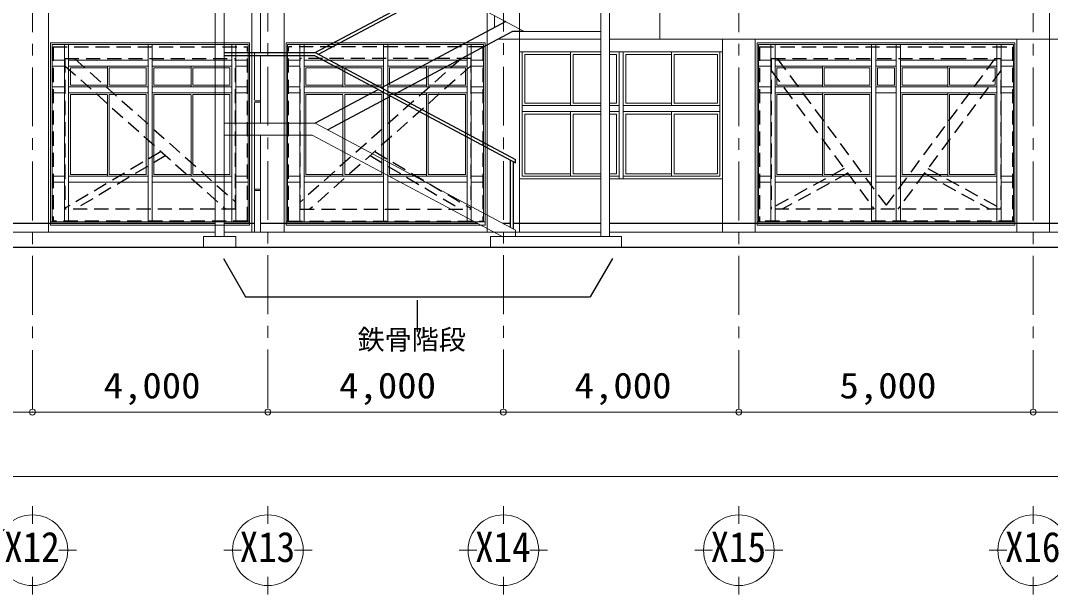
# Model space of a CAD drawing. Units: millimetres at full size, sheet at 1:200; details may follow other scales. Extents: x -55340 to 55340, y -38040 to 38040.
# Drawn here: x 6829 to 24322, y 8535 to 18276 of the extents above; entities that cross this region are included whole.
import ezdxf
from ezdxf.enums import TextEntityAlignment as Align

# ---------------------------------------------------------------- set-up
doc = ezdxf.new("R2010")
doc.units = ezdxf.units.MM
doc.header["$LTSCALE"] = 200
doc.header["$PDMODE"] = 32
doc.header["$PDSIZE"] = 100
doc.linetypes.add('CHAIN1', pattern=[8, 5, -1, 1, -1])
doc.linetypes.add('DASHED1', pattern=[1.8, 1.2, -0.6])
for name, color, linetype, lineweight in [('0-1_通り芯', 3, 'Continuous', 18), ('0-2_躯体', 3, 'Continuous', 18), ('0-4_仕上', 7, 'Continuous', 18), ('0-5_建具(ｻｯｼ)', 4, 'Continuous', 9), ('0-A_寸法', 6, 'Continuous', 9), ('1-0_補助線', 2, 'DASHED1', 25), ('1-3_外壁', 2, 'Continuous', 25), ('1-4_仕上', 7, 'Continuous', 18), ('2-F_予備', 7, 'Continuous', 18)]:
    doc.layers.add(name, color=color, linetype=linetype, lineweight=lineweight)
doc.styles.add('ＭＳ ゴシック', font='')
doc.styles.get('ＭＳ ゴシック').set_extended_font_data('MS Gothic')

msp = doc.modelspace()

# ---------------------------------------------------------------- linework, layer by layer
at = {"layer": '0-1_通り芯', "color": 4, "linetype": 'CHAIN1', "lineweight": 9}
for p, q in [((11029.8, 28692.8), (11029.8, 11630.4)), ((15029.8, 28692.8), (15029.8, 11630.4)), ((7029.8, 27082.7), (7029.8, 11630.4)), ((19029.8, 27082.7), (19029.8, 11630.4)), ((24029.8, 27082.7), (24029.8, 11630.4))]:
    msp.add_line(p, q, dxfattribs=at)
at = {"layer": '0-1_通り芯'}
for p, q in [((7029.8, 10035.2), (7029.8, 9735.2)), ((11029.8, 10035.2), (11029.8, 9735.2)), ((15029.8, 10035.2), (15029.8, 9735.2)), ((19029.8, 10035.2), (19029.8, 9735.2)), ((24029.8, 10035.2), (24029.8, 9735.2)), ((7779.8, 9285.2), (7479.8, 9285.2)), ((10579.8, 9285.2), (10279.8, 9285.2)), ((11779.8, 9285.2), (11479.8, 9285.2)), ((14579.8, 9285.2), (14279.8, 9285.2)), ((15779.8, 9285.2), (15479.8, 9285.2)), ((18579.8, 9285.2), (18279.8, 9285.2)), ((19779.8, 9285.2), (19479.8, 9285.2)), ((23579.8, 9285.2), (23279.8, 9285.2)), ((7029.8, 8535.2), (7029.8, 8835.2)), ((11029.8, 8535.2), (11029.8, 8835.2)), ((15029.8, 8535.2), (15029.8, 8835.2)), ((19029.8, 8535.2), (19029.8, 8835.2)), ((24029.8, 8535.2), (24029.8, 8835.2))]:
    msp.add_line(p, q, dxfattribs=at)
for centre in [(7029.8, 9285.2), (11029.8, 9285.2), (15029.8, 9285.2), (19029.8, 9285.2), (24029.8, 9285.2)]:
    msp.add_circle(centre, 600, dxfattribs=at)
at = {"layer": '0-2_躯体'}
for p, q in [((7304.8, 25622.8), (7304.8, 14682.7)), ((10754.8, 25622.8), (10754.8, 14682.7)), ((11304.8, 25622.8), (11304.8, 14682.7)), ((14754.8, 25622.8), (14754.8, 14682.7)), ((24304.8, 25622.8), (24304.8, 14682.7)), ((16684.8, 21973.1), (16684.8, 14612.8)), ((16834.8, 21973.1), (16834.8, 14612.8)), ((7304.8, 20862.8), (7304.8, 17162.8)), ((10134.8, 20212.8), (10134.8, 14612.8)), ((10284.8, 20212.8), (10284.8, 14612.8)), ((15384.1, 18093.1), (11784.8, 20012.7)), ((14754.8, 19492.8), (14754.8, 14975.4)), ((15304.8, 19492.8), (15304.8, 14682.7)), ((10754.8, 19212.7), (10754.8, 17742.8)), ((10904.8, 18542.8), (10904.8, 17732.7)), ((17689.8, 18657.8), (17689.8, 17962.8)), ((15384.1, 18093.1), (16684.8, 18093.1)), ((7304.8, 17962.8), (7304.8, 14682.7)), ((16684.8, 17962.8), (14940.4, 17962.8)), ((33304.8, 17962.8), (16834.8, 17962.8)), ((18754.8, 17962.8), (18754.8, 14682.7)), ((19304.8, 17962.8), (19304.8, 14682.7)), ((23754.8, 17962.8), (23754.8, 14682.7)), ((10754.8, 17742.8), (10754.8, 16932.7)), ((10804.8, 17742.8), (10804.8, 16932.7)), ((10904.8, 17682.8), (10904.8, 16532.8)), ((11304.8, 17742.8), (11304.8, 16932.7)), ((10804.8, 16912.8), (10904.8, 16912.8)), ((10804.8, 16892.7), (10904.8, 16892.7)), ((10804.8, 16882.8), (10804.8, 15732.8)), ((11304.8, 16882.8), (11304.8, 15732.8)), ((10284.8, 16532.8), (11834.8, 16532.8)), ((15234.8, 14719.4), (11834.8, 16532.8)), ((10284.8, 16332.8), (11784.8, 16332.8)), ((10754.8, 16332.8), (10754.8, 14682.7)), ((10804.8, 16332.8), (10804.8, 14682.7)), ((10904.8, 16332.8), (10904.8, 14682.7)), ((11304.8, 16332.8), (11304.8, 14682.7)), ((15009.8, 14612.8), (11784.8, 16332.8)), ((10804.8, 15412.8), (10904.8, 15412.8)), ((10804.8, 15392.7), (10904.8, 15392.7)), ((14754.8, 14748.8), (14754.8, 14682.7)), ((15234.8, 14719.4), (15234.8, 14612.8)), ((10134.8, 14682.7), (-38328.3, 14682.7)), ((9934.8, 14612.8), (10484.8, 14612.8)), ((9934.8, 14612.8), (9934.8, 14432.7)), ((16684.8, 14682.7), (10284.8, 14682.7)), ((10484.8, 14612.8), (10484.8, 14432.7)), ((14809.8, 14612.8), (14809.8, 14432.7)), ((38899.8, 14682.7), (16834.8, 14682.7))]:
    msp.add_line(p, q, dxfattribs=at)
at = {"layer": '0-2_躯体', "color": 6, "lineweight": 25}
for p, q in [((11834.8, 17732.7), (13947.1, 18859.5)), ((11887.9, 17704.4), (14000.2, 18831.2)), ((15072, 18259.6), (12959.7, 17132.8)), ((15184.8, 18093.1), (13172.2, 17019.5)), ((15384.1, 18093.1), (15184.8, 18093.1)), ((10284.8, 17732.7), (11834.8, 17732.7)), ((10284.8, 17682.8), (11822.3, 17682.8)), ((11822.3, 17682.8), (13119.1, 16991.2)), ((11834.8, 17732.7), (15234.8, 15919.4)), ((12906.6, 17104.5), (11834.8, 16532.8)), ((13119.1, 16991.2), (12047.3, 16419.4)), ((13119.1, 16991.2), (13570.6, 16750.3)), ((13570.6, 16750.3), (15234.8, 15862.8)), ((15234.8, 15862.7), (15234.8, 15919.8)), ((15147.3, 15909.8), (15147.3, 14766.1)), ((15197.3, 15883.1), (15197.3, 14739.4)), ((10134.8, 14832.8), (2904.8, 14832.8)), ((10804.8, 14832.8), (10284.8, 14832.8)), ((14597.3, 14832.8), (10904.8, 14832.8)), ((15147.3, 14832.8), (15022.3, 14832.8)), ((16684.8, 14832.8), (15197.3, 14832.8)), ((28754.8, 14832.8), (16834.8, 14832.8))]:
    msp.add_line(p, q, dxfattribs=at)
at = {"layer": '0-2_躯体'}
msp.add_lwpolyline([(14809.8, 14612.8), (17034.8, 14612.8), (17034.8, 14432.7)], dxfattribs=at)
at = {"layer": '0-4_仕上'}
for p, q in [((7339.8, 17897.8), (7339.8, 14802.8)), ((7364.8, 17872.8), (7364.8, 14862.8)), ((7364.8, 17872.8), (10694.8, 17872.8)), ((7574.8, 17872.8), (7574.8, 14862.8)), ((8994.8, 17872.8), (8994.8, 14862.8)), ((9064.8, 14862.8), (9064.8, 17872.8)), ((10414.8, 17872.8), (10414.8, 14862.8)), ((10484.8, 17872.8), (10484.8, 14862.8)), ((10694.8, 17872.8), (10694.8, 14862.8)), ((10719.8, 17872.8), (10719.8, 14802.8)), ((11339.8, 17872.8), (11339.8, 14802.8)), ((14694.8, 17872.8), (11364.8, 17872.8)), ((11364.8, 17872.8), (11364.8, 14862.8)), ((11574.8, 17872.8), (11574.8, 14862.8)), ((11644.8, 17872.8), (11644.8, 14862.8)), ((12994.8, 14862.8), (12994.8, 17872.8)), ((13064.8, 17872.8), (13064.8, 14862.8)), ((14484.8, 17872.8), (14484.8, 14862.8)), ((14694.8, 17872.8), (14694.8, 14862.8)), ((14719.8, 17897.8), (14719.8, 14802.8)), ((19339.8, 17897.7), (19339.8, 14802.7)), ((19339.8, 17897.7), (23719.8, 17897.7)), ((19364.8, 17872.7), (19364.8, 14862.7)), ((19574.8, 17872.7), (19574.8, 14862.7)), ((19644.8, 17872.7), (19644.8, 14862.7)), ((23414.8, 17872.7), (23414.8, 14862.7)), ((23484.8, 17872.7), (23484.8, 14862.7)), ((23719.8, 17897.7), (23719.8, 14802.7)), ((8994.8, 15632.8), (8994.8, 17747.7)), ((13064.8, 15632.8), (13064.8, 17747.7)), ((7364.8, 17602.8), (7574.8, 17602.8)), ((7364.8, 17502.8), (7574.8, 17502.8)), ((7644.8, 17602.8), (8994.8, 17602.8)), ((7644.8, 17502.8), (8994.8, 17502.8)), ((9064.8, 17602.8), (10414.8, 17602.8)), ((9064.8, 17502.8), (10414.8, 17502.8)), ((10484.8, 17602.8), (10694.8, 17602.8)), ((10484.8, 17502.8), (10694.8, 17502.8)), ((11574.8, 17602.8), (11364.8, 17602.8)), ((11574.8, 17502.8), (11364.8, 17502.8)), ((12994.8, 17602.8), (11644.8, 17602.8)), ((12994.8, 17502.8), (11644.8, 17502.8)), ((14414.8, 17602.8), (13064.8, 17602.8)), ((14414.8, 17502.8), (13064.8, 17502.8)), ((14694.8, 17602.8), (14484.8, 17602.8)), ((14694.8, 17502.8), (14484.8, 17502.8)), ((19364.8, 17602.7), (19574.8, 17602.7)), ((19364.8, 17502.7), (19574.8, 17502.7)), ((19644.8, 17602.7), (21284.8, 17602.7)), ((19644.8, 17502.7), (21284.8, 17502.7)), ((21354.8, 17602.7), (21704.8, 17602.7)), ((21354.8, 17502.7), (21704.8, 17502.7)), ((23414.8, 17602.7), (21774.8, 17602.7)), ((23414.8, 17502.7), (21774.8, 17502.7)), ((23694.8, 17602.7), (23484.8, 17602.7)), ((23694.8, 17502.7), (23484.8, 17502.7)), ((7364.8, 17152.8), (7574.8, 17152.8)), ((7644.8, 17152.8), (8994.8, 17152.8)), ((9064.8, 17152.8), (10414.8, 17152.8)), ((10484.8, 17152.8), (10694.8, 17152.8)), ((11574.8, 17152.8), (11364.8, 17152.8)), ((12994.8, 17152.8), (11644.8, 17152.8)), ((14414.8, 17152.8), (13064.8, 17152.8)), ((14694.8, 17152.8), (14484.8, 17152.8)), ((19364.8, 17152.7), (19574.8, 17152.7)), ((19644.8, 17152.7), (21284.8, 17152.7)), ((21354.8, 17152.7), (21704.8, 17152.7)), ((23414.8, 17152.7), (21774.8, 17152.7)), ((23694.8, 17152.7), (23484.8, 17152.7)), ((7364.8, 17052.8), (7574.8, 17052.8)), ((7644.8, 17052.8), (8994.8, 17052.8)), ((9064.8, 17052.8), (10414.8, 17052.8)), ((10484.8, 17052.8), (10694.8, 17052.8)), ((11574.8, 17052.8), (11364.8, 17052.8)), ((12994.8, 17052.8), (11644.8, 17052.8)), ((14414.8, 17052.8), (13064.8, 17052.8)), ((14694.8, 17052.8), (14484.8, 17052.8)), ((19364.8, 17052.7), (19574.8, 17052.7)), ((19644.8, 17052.7), (21119.8, 17052.7)), ((19644.8, 17052.7), (21284.8, 17052.7)), ((21354.8, 17052.7), (21704.8, 17052.7)), ((23414.8, 17052.7), (21774.8, 17052.7)), ((23694.8, 17052.7), (23484.8, 17052.7)), ((7364.8, 15632.8), (7574.8, 15632.8)), ((7644.8, 15632.8), (8994.8, 15632.8)), ((9064.8, 15632.8), (10414.8, 15632.8)), ((10484.8, 15632.8), (10694.8, 15632.8)), ((11574.8, 15632.8), (11364.8, 15632.8)), ((12994.8, 15632.8), (11644.8, 15632.8)), ((14414.8, 15632.8), (13064.8, 15632.8)), ((14694.8, 15632.8), (14484.8, 15632.8)), ((19364.8, 15632.7), (19574.8, 15632.7)), ((19644.8, 15632.7), (21284.8, 15632.7)), ((21354.8, 15632.7), (21704.8, 15632.7)), ((23414.8, 15632.7), (21774.8, 15632.7)), ((23694.8, 15632.7), (23484.8, 15632.7)), ((7364.8, 15532.8), (7574.8, 15532.8)), ((7644.8, 15532.8), (8994.8, 15532.8)), ((9064.8, 15532.8), (10414.8, 15532.8)), ((10484.8, 15532.8), (10694.8, 15532.8)), ((11574.8, 15532.8), (11364.8, 15532.8)), ((12994.8, 15532.8), (11644.8, 15532.8)), ((14414.8, 15532.8), (13064.8, 15532.8)), ((14694.8, 15532.8), (14484.8, 15532.8)), ((19364.8, 15532.7), (19574.8, 15532.7)), ((19644.8, 15532.7), (21284.8, 15532.7)), ((21354.8, 15532.7), (21704.8, 15532.7)), ((23414.8, 15532.7), (21774.8, 15532.7)), ((23694.8, 15532.7), (23484.8, 15532.7)), ((7339.8, 14862.8), (10719.8, 14862.8)), ((7339.8, 14802.8), (10719.8, 14802.8)), ((14719.8, 14862.8), (11339.8, 14862.8)), ((14719.8, 14802.8), (11339.8, 14802.8)), ((19339.8, 14862.7), (23719.8, 14862.7)), ((19339.8, 14802.7), (23719.8, 14802.7))]:
    msp.add_line(p, q, dxfattribs=at)
for points in [[(7339.8, 17897.8), (10719.8, 17897.8), (10719.8, 14802.8)], [(7644.8, 17872.8), (7644.8, 17560.8), (7644.8, 14862.8)], [(14719.8, 17897.8), (11339.8, 17897.8), (11339.8, 14802.8)], [(14414.8, 17872.8), (14414.8, 17560.8), (14414.8, 14862.8)], [(19364.8, 17872.7), (23694.8, 17872.7), (23694.8, 14862.7)]]:
    msp.add_lwpolyline(points, dxfattribs=at)
at = {"layer": '0-5_建具(ｻｯｼ)', "color": 7, "lineweight": 18}
for p, q in [((21284.8, 17872.7), (21284.8, 15562.7)), ((21354.8, 17872.7), (21354.8, 14862.7)), ((21704.8, 17872.7), (21704.8, 14862.7)), ((21774.8, 17872.7), (21774.8, 14862.7)), ((15304.8, 17747.7), (16684.8, 17747.7)), ((15349.8, 17747.7), (15349.8, 15632.8)), ((16834.8, 17747.7), (18754.8, 17747.7)), ((18709.8, 15632.8), (18709.8, 17747.7)), ((16684.8, 15587.8), (15304.8, 15587.8)), ((16994.8, 15632.8), (16834.8, 15632.8)), ((18754.8, 15587.8), (16834.8, 15587.8)), ((18709.8, 15632.8), (17064.8, 15632.8)), ((21284.8, 15562.7), (21284.8, 14862.7))]:
    msp.add_line(p, q, dxfattribs=at)
at = {"layer": '0-5_建具(ｻｯｼ)'}
for p, q in [((15394.8, 17702.8), (16169.8, 17702.8)), ((15394.8, 17702.8), (15394.8, 16872.8)), ((16169.8, 16832.8), (16169.8, 17747.7)), ((16214.8, 16872.8), (16214.8, 17702.8)), ((16214.8, 17702.8), (16684.8, 17702.8)), ((16834.8, 17702.8), (16949.8, 17702.8)), ((16949.8, 16872.8), (16949.8, 17702.8)), ((16994.8, 15587.8), (16994.8, 17747.7)), ((17064.8, 15587.8), (17064.8, 17747.7)), ((17109.8, 17702.8), (17884.8, 17702.8)), ((17109.8, 17702.8), (17109.8, 16872.8)), ((17884.8, 16832.8), (17884.8, 17747.7)), ((17929.8, 17702.8), (18664.8, 17702.8)), ((17929.8, 16872.8), (17929.8, 17702.8)), ((18664.8, 16872.8), (18664.8, 17702.8)), ((20257.3, 17702.8), (20257.7, 17702.8)), ((13724.8, 17502.8), (13724.8, 17193.2)), ((20257.3, 17662.7), (20257.7, 17662.7)), ((22579.8, 17502.7), (22579.8, 17152.7)), ((7674.8, 17472.8), (8304.8, 17472.8)), ((8334.8, 17472.8), (8334.8, 17182.8)), ((9094.8, 17472.8), (9724.8, 17472.8)), ((9754.8, 17472.8), (9754.8, 17182.8)), ((12964.8, 17472.8), (12334.8, 17472.8)), ((12334.8, 17472.8), (12334.8, 17290.6)), ((14384.8, 17472.8), (13754.8, 17472.8)), ((13754.8, 17472.8), (13754.8, 17182.8)), ((19674.8, 17472.7), (19674.8, 17182.7)), ((19674.8, 17472.7), (20449.8, 17472.7)), ((20479.8, 17472.7), (20479.8, 17182.7)), ((21384.8, 17472.7), (21384.8, 17182.7)), ((21674.8, 17472.7), (21384.8, 17472.7)), ((21804.8, 17472.7), (21804.8, 17182.7)), ((21804.8, 17472.7), (22579.8, 17472.7)), ((22609.8, 17472.7), (22609.8, 17182.7)), ((8334.8, 17182.8), (8964.8, 17182.8)), ((9754.8, 17182.8), (10384.8, 17182.8)), ((12304.8, 17182.8), (11674.8, 17182.8)), ((12334.8, 17283.2), (12334.8, 17182.8)), ((13724.8, 17182.8), (13094.8, 17182.8)), ((13724.8, 17193.2), (13724.8, 17152.8)), ((19674.8, 17182.7), (20449.8, 17182.7)), ((20479.8, 17182.7), (21254.8, 17182.7)), ((21804.8, 17182.7), (22579.8, 17182.7)), ((22609.8, 17182.7), (23384.8, 17182.7)), ((7674.8, 17022.8), (8304.8, 17022.8)), ((7674.8, 15662.8), (7674.8, 17022.8)), ((8334.8, 17022.8), (8964.8, 17022.8)), ((8334.8, 15662.8), (8334.8, 17022.8)), ((8964.8, 15662.8), (8964.8, 17022.8)), ((9094.8, 17022.8), (9724.8, 17022.8)), ((9094.8, 15662.8), (9094.8, 17022.8)), ((9754.8, 17022.8), (10384.8, 17022.8)), ((9754.8, 15662.8), (9754.8, 17022.8)), ((10384.8, 15662.8), (10384.8, 17022.8)), ((12304.8, 17022.8), (11674.8, 17022.8)), ((11674.8, 15662.8), (11674.8, 17022.8)), ((12304.8, 15632.8), (12304.8, 17012.3)), ((12964.8, 17022.8), (12334.8, 17022.8)), ((12334.8, 15662.8), (12334.8, 17022.8)), ((12964.8, 15662.8), (12964.8, 17022.8)), ((13724.8, 17022.8), (13094.8, 17022.8)), ((13094.8, 15662.8), (13094.8, 17022.8)), ((13724.8, 15632.8), (13724.8, 17052.8)), ((14384.8, 17022.8), (13754.8, 17022.8)), ((13754.8, 15662.8), (13754.8, 17022.8)), ((14384.8, 15662.8), (14384.8, 17022.8)), ((19674.8, 15662.7), (19674.8, 17022.7)), ((19674.8, 17022.7), (20449.8, 17022.7)), ((20449.8, 16900), (20449.8, 17052.7)), ((20479.8, 15662.7), (20479.8, 17022.7)), ((20479.8, 17022.7), (21254.8, 17022.7)), ((21804.8, 17022.7), (22579.8, 17022.7)), ((21804.8, 15662.7), (21804.8, 17022.7)), ((22579.8, 16900), (22579.8, 17052.7)), ((15349.8, 16832.8), (16684.8, 16832.8)), ((15394.8, 16872.8), (16169.8, 16872.8)), ((16214.8, 16872.8), (16684.8, 16872.8)), ((16834.8, 16872.8), (16949.8, 16872.8)), ((16834.8, 16832.8), (16994.8, 16832.8)), ((17064.8, 16832.8), (18709.8, 16832.8)), ((17109.8, 16872.8), (17884.8, 16872.8)), ((17924.8, 16872.8), (18664.8, 16872.8)), ((20449.8, 15632.7), (20449.8, 16900)), ((22579.8, 15632.7), (22579.8, 16900)), ((16684.8, 16732.8), (15349.8, 16732.8)), ((15394.8, 16687.8), (16169.8, 16687.8)), ((15394.8, 16687.8), (15394.8, 15677.7)), ((16169.8, 15632.8), (16169.8, 16732.8)), ((16214.8, 15677.7), (16214.8, 16687.8)), ((16214.8, 16687.8), (16684.8, 16687.8)), ((16994.8, 16732.8), (16834.8, 16732.8)), ((16834.8, 16687.8), (16949.8, 16687.8)), ((16949.8, 15677.7), (16949.8, 16687.8)), ((18709.8, 16732.8), (17064.8, 16732.8)), ((17109.8, 16687.8), (17884.8, 16687.8)), ((17109.8, 16687.8), (17109.8, 15677.7)), ((17884.8, 15632.8), (17884.8, 16732.8)), ((17929.8, 16687.8), (18664.8, 16687.8)), ((17929.8, 15677.7), (17929.8, 16687.8)), ((18664.8, 15677.7), (18664.8, 16687.8)), ((7674.8, 15662.8), (8304.8, 15662.8)), ((8334.8, 15662.8), (8964.8, 15662.8)), ((9094.8, 15662.8), (9724.8, 15662.8)), ((9754.8, 15662.8), (10384.8, 15662.8)), ((12304.8, 15662.8), (11674.8, 15662.8)), ((13724.8, 15662.8), (13094.8, 15662.8)), ((16684.8, 15632.8), (15349.8, 15632.8)), ((16169.8, 15677.7), (15394.8, 15677.7)), ((16684.8, 15677.7), (16214.8, 15677.7)), ((16949.8, 15677.7), (16834.8, 15677.7)), ((17884.8, 15677.7), (17109.8, 15677.7)), ((18664.8, 15677.7), (17929.8, 15677.7)), ((19674.8, 15662.7), (20449.8, 15662.7)), ((21804.8, 15662.7), (22579.8, 15662.7))]:
    msp.add_line(p, q, dxfattribs=at)
at = {"layer": '0-5_建具(ｻｯｼ)', "color": 2, "lineweight": 25}
msp.add_line((-50905.4, 14432.7), (50915.1, 14432.7), dxfattribs=at)
at = {"layer": '0-5_建具(ｻｯｼ)'}
for points in [[(8304.8, 17502.8), (8304.8, 17193.2), (8304.8, 17152.8)], [(9724.8, 17502.8), (9724.8, 17193.2), (9724.8, 17152.8)], [(12304.8, 17502.8), (12304.8, 17193.2), (12304.8, 17152.8)], [(20449.8, 17502.7), (20449.8, 17305.5), (20449.8, 17152.7)], [(7674.8, 17472.8), (7674.8, 17182.8), (8304.8, 17182.8)], [(8334.8, 17472.8), (8964.8, 17472.8), (8964.8, 17182.8)], [(9094.8, 17472.8), (9094.8, 17182.8), (9724.8, 17182.8)], [(9754.8, 17472.8), (10384.8, 17472.8), (10384.8, 17182.8)], [(12304.8, 17472.8), (11674.8, 17472.8), (11674.8, 17182.8)], [(12964.8, 17472.8), (12964.8, 17182.8), (12334.8, 17182.8)], [(13724.8, 17472.8), (13094.8, 17472.8), (13094.8, 17182.8)], [(14384.8, 17472.8), (14384.8, 17182.8), (13754.8, 17182.8)], [(20479.8, 17472.7), (21254.8, 17472.7), (21254.8, 17182.7)], [(21674.8, 17472.7), (21674.8, 17182.7), (21384.8, 17182.7)], [(22609.8, 17472.7), (23384.8, 17472.7), (23384.8, 17182.7)], [(8304.8, 15632.8), (8304.8, 15739.8), (8304.8, 17012.3)], [(9724.8, 15632.8), (9724.8, 15739.8), (9724.8, 17012.3)], [(20479.8, 15662.7), (21254.8, 15662.7), (21254.8, 17022.7)], [(22609.8, 15662.7), (22609.8, 17022.7), (23384.8, 17022.7)], [(22609.8, 15662.7), (23384.8, 15662.7), (23384.8, 17022.7)], [(12964.8, 15662.8), (12334.8, 15662.8), (12334.8, 15739.8)], [(14384.8, 15662.8), (13754.8, 15662.8), (13754.8, 15739.8)]]:
    msp.add_lwpolyline(points, dxfattribs=at)
at = {"layer": '0-A_寸法', "color": 4}
msp.add_line((-37949, 10535.2), (40679.8, 10535.2), dxfattribs=at)
for points in [[(-17970.2, 11630.4), (-13720.2, 11630.4), (-9470.2, 11630.4), (-5220.2, 11630.4), (-970.2, 11630.4), (3029.8, 11630.4), (7029.8, 11630.4), (11029.8, 11630.4), (15029.8, 11630.4)], [(15029.8, 11630.4), (15948.8, 11630.4), (19029.8, 11630.4)], [(19029.8, 11630.4), (24029.8, 11630.4), (29029.8, 11630.4), (33029.8, 11630.4)]]:
    msp.add_lwpolyline(points, dxfattribs=at)
at = {"layer": '0-A_寸法'}
for p in [(7029.8, 11630.4), (11029.8, 11630.4), (15029.8, 11630.4), (19029.8, 11630.4), (24029.8, 11630.4)]:
    msp.add_point(p, dxfattribs=at)
at = {"layer": '1-0_補助線'}
for p, q in [((7380.8, 17832.8), (10680.8, 17832.8)), ((7380.8, 17832.8), (7380.8, 14872.8)), ((10680.8, 14872.8), (10680.8, 17832.8)), ((14678.7, 17832.8), (11378.7, 17832.8)), ((11378.7, 14872.8), (11378.7, 17832.8)), ((14678.7, 17832.8), (14678.7, 14872.8)), ((19380.8, 17832.8), (19380.8, 14872.8)), ((19380.8, 17832.8), (21908.3, 17832.8)), ((7580.8, 17632.8), (10480.8, 17632.8)), ((7580.8, 17632.8), (7580.8, 15072.8)), ((7580.8, 17509.8), (10318.1, 15072.8)), ((7743.5, 17632.8), (10480.8, 15195.7)), ((10480.8, 15072.8), (10480.8, 17632.8)), ((11578.7, 15072.8), (11578.7, 17632.8)), ((14478.7, 17632.8), (11578.7, 17632.8)), ((14316, 17632.8), (11578.7, 15195.7)), ((14478.7, 17509.8), (11741.4, 15072.8)), ((14478.7, 17632.8), (14478.7, 15072.8)), ((19580.8, 17632.8), (19580.8, 15072.8)), ((19580.8, 17632.8), (22675.1, 17632.8)), ((9215.6, 16054.3), (7580.8, 15089.8)), ((9294.1, 15984.5), (7748.7, 15072.8)), ((12765.5, 15984.5), (14310.8, 15072.8)), ((12843.9, 16054.3), (14478.7, 15089.8)), ((10480.8, 15072.8), (7580.8, 15072.8)), ((11578.7, 15072.8), (14478.7, 15072.8)), ((10680.8, 14872.8), (7380.8, 14872.8)), ((11378.7, 14872.8), (14678.7, 14872.8))]:
    msp.add_line(p, q, dxfattribs=at)
at = {"layer": '1-3_外壁'}
for p, q in [((16882.2, 14236.9), (16505.4, 13584.3)), ((13570.1, 12994.9), (13570.1, 13531.1))]:
    msp.add_line(p, q, dxfattribs=at)
msp.add_lwpolyline([(10273.8, 14236.9), (10650.6, 13584.3), (16505.4, 13584.3)], dxfattribs=at)
at = {"layer": '1-4_仕上', "color": 2, "linetype": 'DASHED1', "lineweight": 25}
for p, q in [((19379.8, 17832.8), (23679.8, 17832.8)), ((23679.8, 17832.8), (23679.8, 14872.8)), ((19678.6, 17632.8), (21529.8, 15140.5)), ((23380.9, 17632.8), (21529.8, 15140.5)), ((22654.2, 17632.8), (23479.8, 17632.8)), ((23479.8, 17632.8), (23479.8, 15072.8)), ((19579.8, 17430.4), (21330.9, 15072.8)), ((23479.8, 17430.4), (21728.6, 15072.8)), ((20817, 15764.7), (19579.8, 15084.8)), ((22242.5, 15764.7), (23479.8, 15084.8)), ((20877.2, 15683.6), (19765.6, 15072.8)), ((22182.3, 15683.6), (23294, 15072.8)), ((23479.8, 15072.8), (19579.8, 15072.8)), ((23679.8, 14872.8), (19379.8, 14872.8))]:
    msp.add_line(p, q, dxfattribs=at)
at = {"layer": '2-F_予備', "color": 4, "lineweight": 9}
msp.add_line((14879.8, 18362.1), (14879.8, 18157.1), dxfattribs=at)

# ---------------------------------------------------------------- texts
at = {"layer": '0-1_通り芯', "color": 2, "style": 'ＭＳ ゴシック', "width": 0.9}
for s, p in [('X12', (6550.1, 8931)), ('X13', (10550.1, 8931)), ('X14', (14550, 8931)), ('X15', (18550.1, 8931)), ('X16', (23550.1, 8931))]:
    msp.add_text(s, height=513.2, dxfattribs=at).set_placement(p, align=Align.BOTTOM_LEFT)
at = {"layer": '0-A_寸法', "color": 2, "style": 'ＭＳ ゴシック', "width": 1.1}
for s, p in [('4,000', (8239.8, 11730.4)), ('4,000', (12239.8, 11730.4)), ('4,000', (16239.8, 11730.4)), ('5,000', (20739.8, 11730.4))]:
    msp.add_text(s, height=439.9, dxfattribs=at).set_placement(p, align=Align.BOTTOM_LEFT)
at = {"layer": '1-3_外壁', "style": 'ＭＳ ゴシック'}
msp.add_text('鉄骨階段', height=337.2, dxfattribs=at).set_placement((12553.4, 12591.7), align=Align.BOTTOM_LEFT)

doc.saveas('drawing.dxf')
